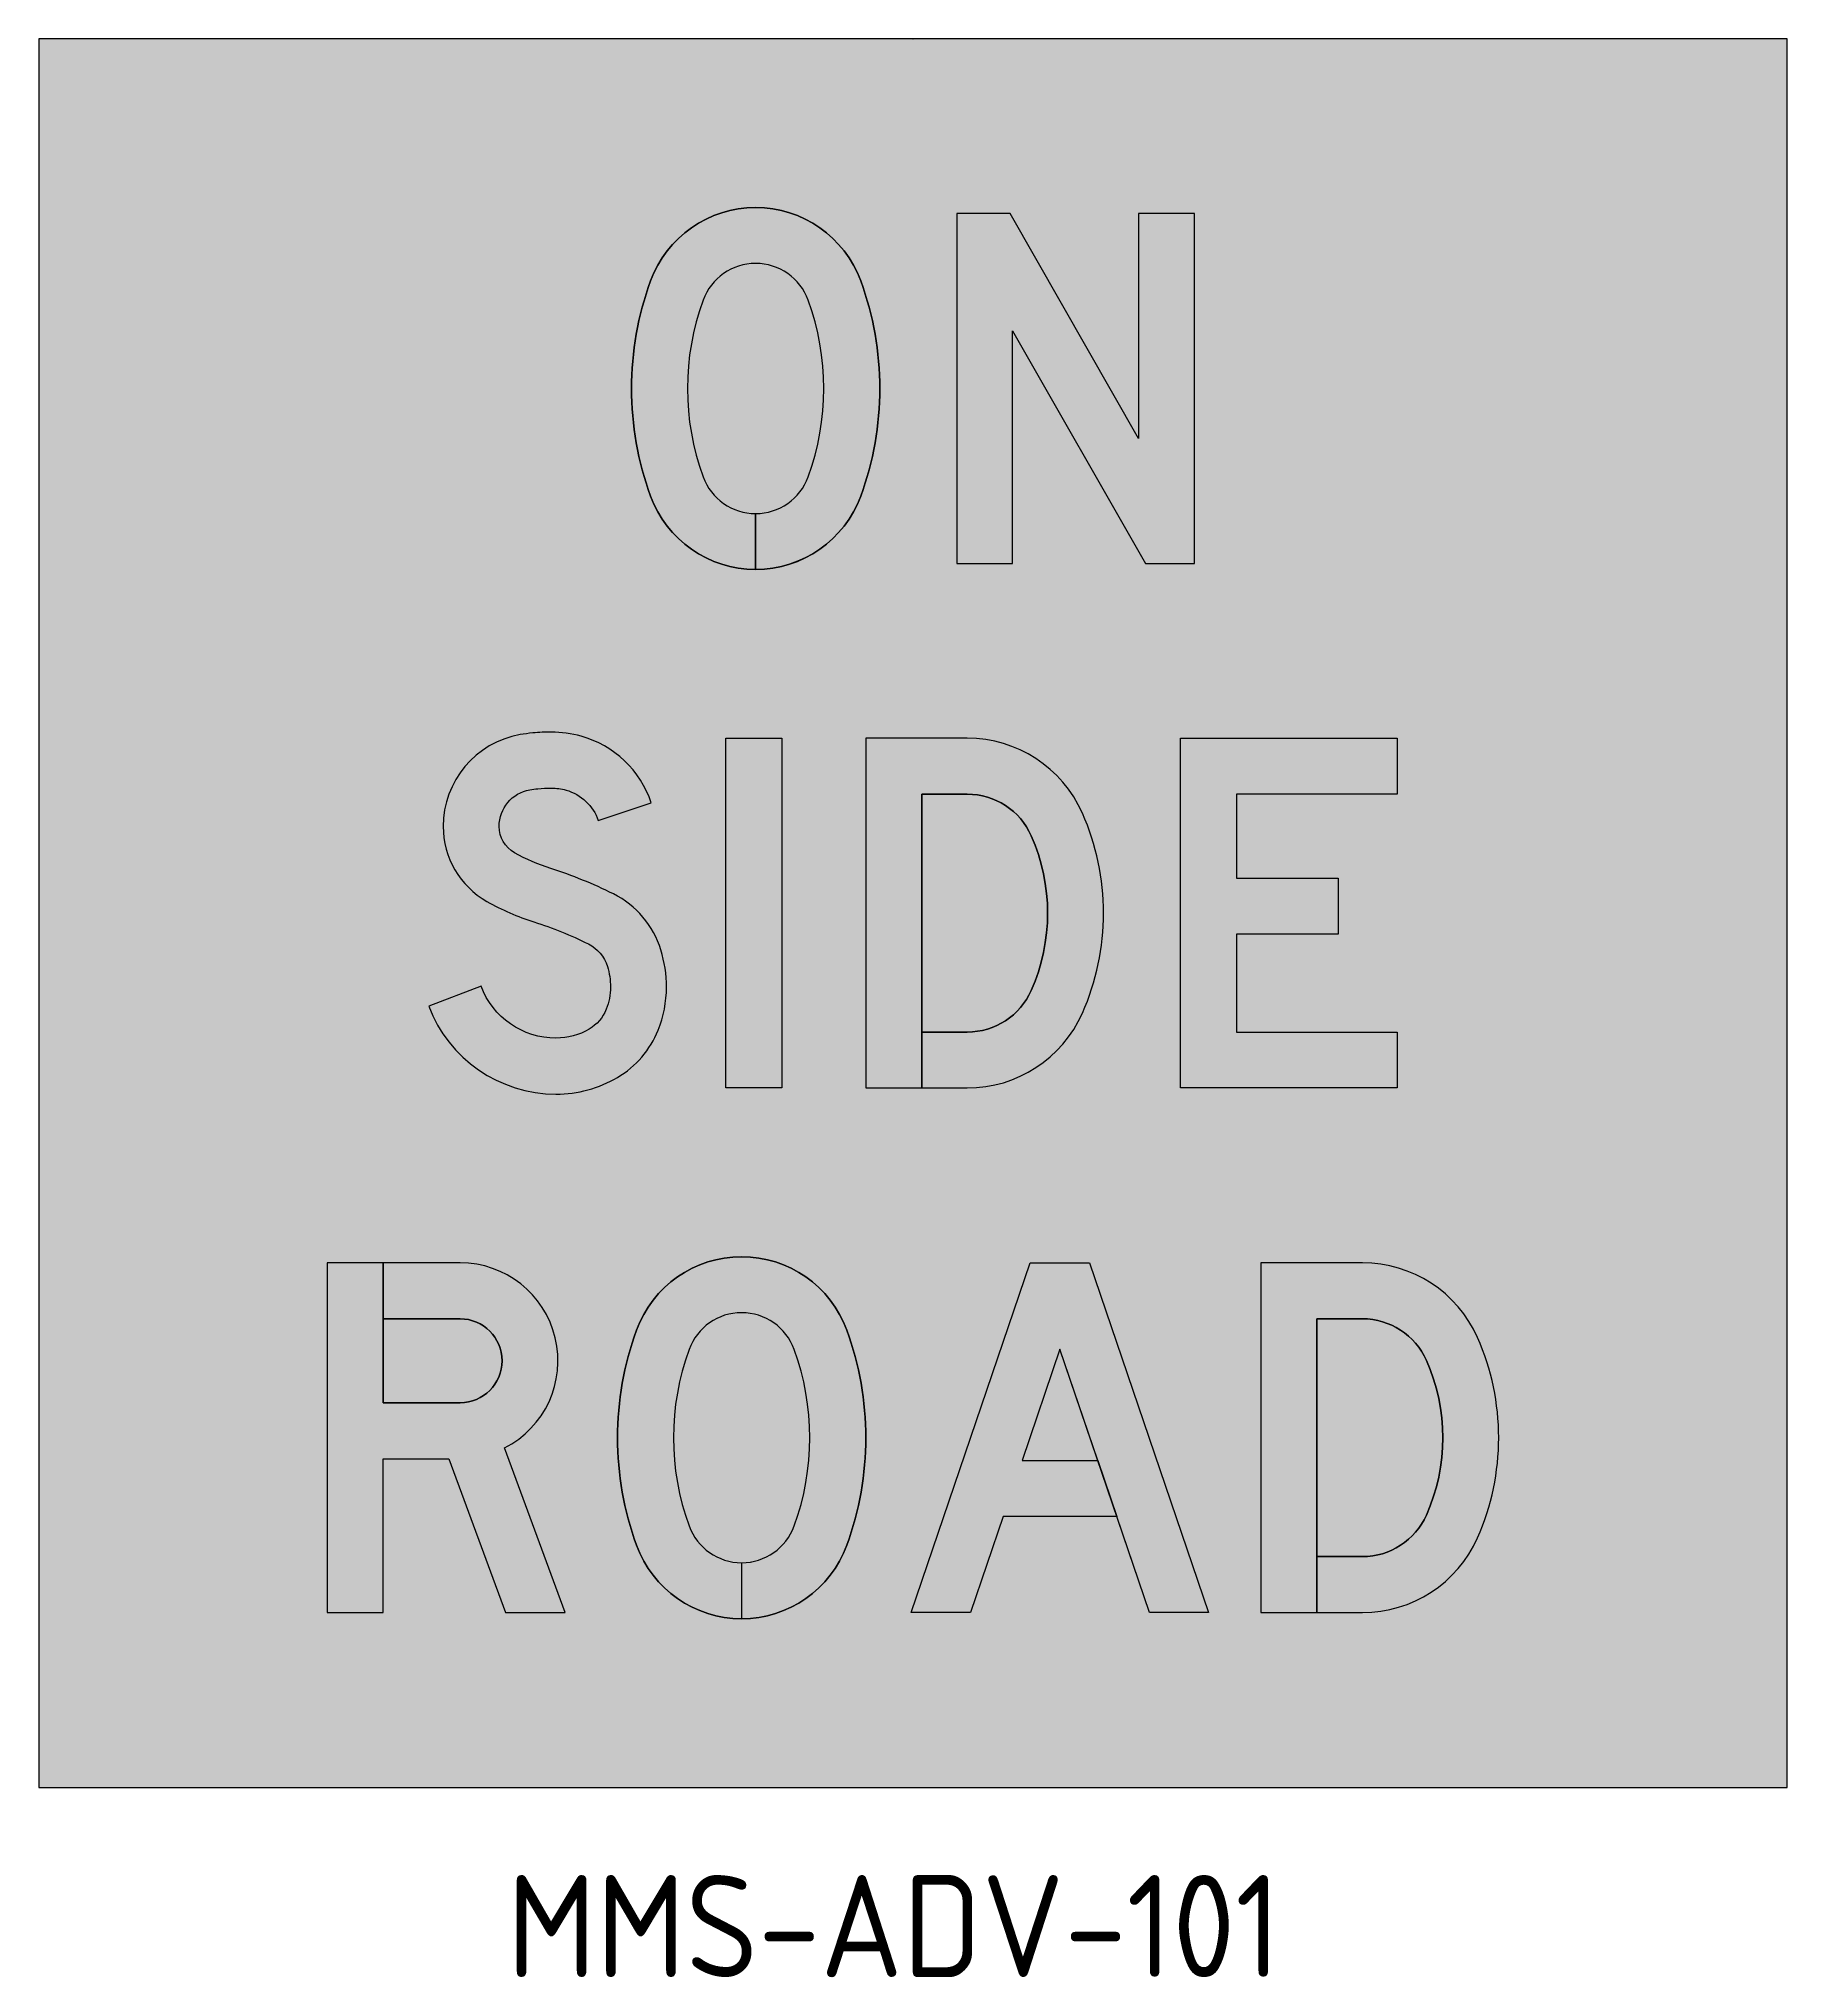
# Model space of a CAD drawing. Header units: millimetres. Extents: x -30 to 30, y -6.5 to 60.
import ezdxf
from ezdxf.enums import TextEntityAlignment as Align

# ---------------------------------------------------------------- set-up
doc = ezdxf.new("R2010")
doc.units = ezdxf.units.MM
for name, color, linetype, lineweight in [('GSBWFILL', 7, 'Continuous', 0), ('GSCOLORFILL', 7, 'Continuous', 0), ('GSOUTLINE', 7, 'Continuous', 0)]:
    doc.layers.add(name, color=color, linetype=linetype, lineweight=lineweight)
doc.layers.add('T25', color=1, linetype='Continuous')
doc.styles.add('T25', font='isocp2.shx', dxfattribs={"height": 2.5})
doc.styles.add('TSText', font='Simplex.shx')

# ---------------------------------------------------------------- blocks, each defined once
blk = doc.blocks.new('*U27')
at = {"layer": 'GSCOLORFILL', "true_color": 0xfcd116, "transparency": 33554687}
blk.add_hatch(color=40, dxfattribs=at).paths.add_polyline_path([(-300.0000000000004, -300.0000000000001), (300.0000000000002, -300.0000000000001), (300.0000000000002, 300.0000000000005), (-300.0000000000005, 300.0000000000006)])
at = {"layer": 'GSBWFILL', "linetype": 'Continuous', "transparency": 33554687}
blk.add_lwpolyline([(-300.0000000000004, -300.0000000000001), (300.0000000000002, -300.0000000000001), (300.0000000000002, 300.0000000000002), (-300.0000000000005, 300.0000000000003), (-300.0000000000006, -299.9999999999999)], close=True, dxfattribs=at).dxf.unprotected_set("ltscale", 0)
at = {"layer": 'GSCOLORFILL', "color": 40, "linetype": 'Continuous', "true_color": 0xfcd116, "transparency": 33554687}
for points in [[(-300.0000000000004, -300.0000000000001), (300.0000000000002, -300.0000000000001), (300.0000000000002, 300.0000000000005), (-300.0000000000005, 300.0000000000006), (-300.0000000000006, -299.9999999999999)], [(-300.0000000000004, -300.0000000000001), (300.0000000000002, -300.0000000000001), (300.0000000000002, 300.0000000000002), (-300.0000000000005, 300.0000000000003), (-300.0000000000006, -299.9999999999999)]]:
    blk.add_lwpolyline(points, close=True, dxfattribs=at).dxf.unprotected_set("ltscale", 0)
at = {"layer": 'GSOUTLINE', "linetype": 'Continuous', "transparency": 33554687}
blk.add_lwpolyline([(-300.0000000000004, -300.0000000000001), (300.0000000000002, -300.0000000000001), (300.0000000000002, 300.0000000000002), (-300.0000000000005, 300.0000000000003), (-300.0000000000006, -299.9999999999999)], close=True, dxfattribs=at).dxf.unprotected_set("ltscale", 0)
at = {"layer": 'GSBWFILL', "color": 250, "transparency": 33554687, "style": 'TSText'}
for s in ['levels:GSCOLORFILL|GSBWFILL|GSOUTLINE', 'chevronShoulderRadius:300.000', 'panelStyle:MMS-ADV-101.ssm', 'constructPanels:900|600|450', 'panelBorderRadius:300.000', 'chevronTipRadius:300.000', 'constructPanelMode:0', 'panelRoundCorners:0', 'panelHeightLock:1', 'panelStation:none', 'heightRounding:0', 'panelName:name', 'panelWidthLock:1', 'widthRounding:0', 'panelStandard:2', 'legendMaterial:0', 'panelMounting:0', 'panelQuantity:1', 'panelMaterial:0', 'marginAlign:9', 'panelShape:0', 'panelSizes:', 'version:2']:
    blk.add_text(s, height=0.001, dxfattribs=at).set_placement((-1.13686837721616e-13, 299.9980000000003), align=Align.CENTER)
blk = doc.blocks.new('*U19')
at = {"layer": 'GSBWFILL'}
h = blk.add_hatch(color=256, dxfattribs=at)
edge = h.paths.add_edge_path()
edge.add_line((32.005, 200.0000000000001), (32.005, 168))
edge.add_line((32.005, 168), (75.95926078043158, 168))
edge.add_arc((75.95926078043156, 144), 24, -90, 90, ccw=False)
edge.add_line((75.95926078043158, 120), (32, 120))
edge.add_line((32, 120), (32, 200.0000000000001))
edge.add_line((32, 200.0000000000001), (0, 200.0000000000001))
edge.add_line((0, 200.0000000000001), (0, 0))
edge.add_line((0, 0), (32, 0))
edge.add_line((32, 0), (32, 87.99999999999999))
edge.add_line((32, 87.99999999999999), (69.56177767763825, 87.99999999999989))
edge.add_line((69.56177767763825, 87.99999999999989), (101.9068749928872, -1.13686837721616e-13))
edge.add_line((101.9068749928872, -1.13686837721616e-13), (136.0000005012898, 0))
edge.add_line((136.0000005012898, 0), (101.4069289715749, 94.11597266024452))
edge.add_arc((75.95926078043153, 144), 56.00000000000001, 297.0277924266878, 449.9999999999999)
edge.add_line((75.95926078043158, 200), (32.005, 200.0000000000001))
at = {"layer": 'GSCOLORFILL'}
h = blk.add_hatch(color=0, dxfattribs=at)
edge = h.paths.add_edge_path()
edge.add_line((32.005, 200.0000000000001), (32.005, 168))
edge.add_line((32.005, 168), (75.95926078043158, 168))
edge.add_arc((75.95926078043156, 144), 24, -90, 90, ccw=False)
edge.add_line((75.95926078043158, 120), (32, 120))
edge.add_line((32, 120), (32, 200.0000000000001))
edge.add_line((32, 200.0000000000001), (0, 200.0000000000001))
edge.add_line((0, 200.0000000000001), (0, 0))
edge.add_line((0, 0), (32, 0))
edge.add_line((32, 0), (32, 87.99999999999999))
edge.add_line((32, 87.99999999999999), (69.56177767763825, 87.99999999999989))
edge.add_line((69.56177767763825, 87.99999999999989), (101.9068749928872, -1.13686837721616e-13))
edge.add_line((101.9068749928872, -1.13686837721616e-13), (136.0000005012898, 0))
edge.add_line((136.0000005012898, 0), (101.4069289715749, 94.11597266024452))
edge.add_arc((75.95926078043153, 144), 56.00000000000001, 297.0277924266878, 449.9999999999999)
edge.add_line((75.95926078043158, 200), (32.005, 200.0000000000001))
at = {"layer": 'GSBWFILL'}
blk.add_lwpolyline([(32.005, 200.0000000000001), (32.005, 168), (75.95926078043158, 168, -0.9999999999999997), (75.95926078043158, 120), (32, 120), (32, 200.0000000000001), (0, 200.0000000000001), (0, 0), (32, 0), (32, 87.99999999999999), (69.56177767763825, 87.99999999999989), (101.9068749928872, -1.13686837721616e-13), (136.0000005012898, 0), (101.4069289715749, 94.11597266024452, 0.7881398215037695), (75.95926078043158, 200)], format="xyb", close=True, dxfattribs=at)
at = {"layer": 'GSCOLORFILL', "color": 0}
blk.add_lwpolyline([(32.005, 200.0000000000001), (32.005, 168), (75.95926078043158, 168, -0.9999999999999997), (75.95926078043158, 120), (32, 120), (32, 200.0000000000001), (0, 200.0000000000001), (0, 0), (32, 0), (32, 87.99999999999999), (69.56177767763825, 87.99999999999989), (101.9068749928872, -1.13686837721616e-13), (136.0000005012898, 0), (101.4069289715749, 94.11597266024452, 0.7881398215037695), (75.95926078043158, 200)], format="xyb", close=True, dxfattribs=at)
at = {"layer": 'GSOUTLINE'}
for points in [[(75.95926078043153, 200), (0, 200.0000000000001), (0, 0), (32, 0), (32.00000000000001, 87.99999999999999), (69.56177767763825, 87.99999999999989), (101.9068749928872, -1.13686837721616e-13), (136.0000005012898, 0), (101.4069289715749, 94.11597266024451, 0.7881398215037693)], [(75.95926078043156, 168), (32.00000000000003, 168), (32.00000000000001, 120), (75.95926078043156, 120, 0.9999999999999994)]]:
    blk.add_lwpolyline(points, format="xyb", close=True, dxfattribs=at)
blk = doc.blocks.new('*U20')
at = {"layer": 'GSBWFILL', "linetype": 'Continuous'}
blk.add_hatch(color=256, dxfattribs=at).paths.add_polyline_path([(10.8974677644866, 161.4928538138885, 0.177215189873418), (10.89746776448655, 38.50714618611153, 0.3148253933391206), (71, -3.499999999999993), (71, 28.5, -0.3148253933391204), (40.9487338822433, 49.50357309305578, -0.1772151898734181), (40.94873388224336, 150.4964269069443, -0.6989247311827949), (101.0512661177567, 150.4964269069442, -0.177215189873418), (101.0512661177567, 49.50357309305575, -0.3147395270879065), (71.00999999999999, 28.50000156250005), (71.00999999999999, -3.499999218749977, 0.3147824596861237), (131.1025322355135, 38.5071461861116, 0.1772151898734178), (131.1025322355134, 161.4928538138885, 0.6989247311827947)])
at = {"layer": 'GSCOLORFILL', "linetype": 'Continuous'}
blk.add_hatch(color=0, dxfattribs=at).paths.add_polyline_path([(101.0512661177568, 49.50357309305572, -0.3147395270879071), (71.00999999999999, 28.50000156250002), (71.00999999999999, -3.499999218750006, 0.3147824596861237), (131.1025322355135, 38.50714618611157, 0.1772151898734178), (131.1025322355134, 161.4928538138884, 0.6989247311827952), (10.89746776448658, 161.4928538138884, 0.177215189873418), (10.89746776448658, 38.5071461861115, 0.3148253933391205), (71, -3.500000000000007), (71, 28.49999999999998, -0.3148253933391204), (40.9487338822433, 49.50357309305575, -0.1772151898734182), (40.94873388224337, 150.4964269069443, -0.6989247311827943), (101.0512661177567, 150.4964269069442, -0.177215189873418)])
at = {"layer": 'GSBWFILL'}
blk.add_lwpolyline([(71, -3.499999999999986, -0.3148253933391205), (10.89746776448658, 38.50714618611153, -0.1772151898734181), (10.89746776448658, 161.4928538138885, -0.6989247311827952), (131.1025322355134, 161.4928538138885, -0.1772151898734181), (131.1025322355134, 38.50714618611148, -0.3147824596861233), (71.00999999999999, -3.499999218749981), (71.00999999999999, 28.50000156250004, 0.3147395270879066), (101.0512661177567, 49.50357309305574, 0.1772151898734181), (101.0512661177567, 150.4964269069443, 0.6989247311827952), (40.94873388224335, 150.4964269069442, 0.1772151898734181), (40.94873388224329, 49.50357309305576, 0.3148253933391204), (71, 28.5)], format="xyb", close=True, dxfattribs=at)
at = {"layer": 'GSCOLORFILL', "color": 0}
blk.add_lwpolyline([(71, -3.500000000000014, -0.3148253933391205), (10.89746776448658, 38.50714618611151, -0.1772151898734181), (10.89746776448658, 161.4928538138885, -0.6989247311827952), (131.1025322355134, 161.4928538138885, -0.1772151898734181), (131.1025322355134, 38.50714618611145, -0.3147824596861233), (71.00999999999999, -3.499999218750009), (71.00999999999999, 28.50000156250001, 0.3147395270879066), (101.0512661177567, 49.50357309305571, 0.1772151898734181), (101.0512661177567, 150.4964269069442, 0.6989247311827952), (40.94873388224335, 150.4964269069442, 0.1772151898734181), (40.94873388224329, 49.50357309305573, 0.3148253933391204), (71, 28.49999999999998)], format="xyb", close=True, dxfattribs=at)
at = {"layer": 'GSOUTLINE'}
for points in [[(131.1025322355134, 38.50714618611148, 0.1772151898734181), (131.1025322355134, 161.4928538138885, 0.6989247311827952), (10.89746776448659, 161.4928538138885, 0.1772151898734181), (10.89746776448658, 38.50714618611153, 0.6989247311827952)], [(40.94873388224332, 150.4964269069442, 0.1772151898734181), (40.9487338822433, 49.50357309305576, 0.6989247311827952), (101.0512661177567, 49.50357309305574, 0.1772151898734181), (101.0512661177567, 150.4964269069443, 0.6989247311827952)]]:
    blk.add_lwpolyline(points, format="xyb", close=True, dxfattribs=at)
blk = doc.blocks.new('*U21')
at = {"layer": 'GSBWFILL', "linetype": 'Continuous'}
blk.add_hatch(color=256, dxfattribs=at).paths.add_polyline_path([(0, 0), (68, 200), (102, 200), (170, 0), (136.2009704281322, 0), (85, 150.5910894945062), (63.37275643622598, 86.9815496010532), (106.6166813670329, 86.9815496010532), (117.4966813670329, 54.9815496010532), (52.49275643622593, 54.9815496010532), (33.79902957186789, 0)])
at = {"layer": 'GSCOLORFILL', "linetype": 'Continuous'}
blk.add_hatch(color=0, dxfattribs=at).paths.add_polyline_path([(0, 0), (68, 200), (102, 200), (170, 0), (136.2009704281322, 0), (85, 150.5910894945062), (63.37275643622598, 86.9815496010532), (106.6166813670329, 86.9815496010532), (117.4966813670329, 54.9815496010532), (52.49275643622593, 54.9815496010532), (33.79902957186789, 0)])
at = {"layer": 'GSBWFILL'}
blk.add_lwpolyline([(0, 0), (68, 200), (102, 200), (170, 0), (136.2009704281322, 0), (85, 150.5910894945062), (63.37275643622598, 86.9815496010532), (106.6166813670329, 86.9815496010532), (117.4966813670329, 54.9815496010532), (52.49275643622593, 54.9815496010532), (33.79902957186789, 0)], close=True, dxfattribs=at)
at = {"layer": 'GSCOLORFILL', "color": 0}
blk.add_lwpolyline([(0, 0), (68, 200), (102, 200), (170, 0), (136.2009704281322, 0), (85, 150.5910894945062), (63.37275643622598, 86.9815496010532), (106.6166813670329, 86.9815496010532), (117.4966813670329, 54.9815496010532), (52.49275643622593, 54.9815496010532), (33.79902957186789, 0)], close=True, dxfattribs=at)
at = {"layer": 'GSOUTLINE'}
for points in [[(52.49275643622596, 54.9815496010532), (33.79902957186791, 0), (0, 0), (68, 200), (102, 200), (170, 0), (136.2009704281322, 0), (117.5072435637741, 54.9815496010532)], [(63.37275643622598, 86.9815496010532), (106.627243563774, 86.98154960105319), (85, 150.5910894945062)]]:
    blk.add_lwpolyline(points, close=True, dxfattribs=at)
blk = doc.blocks.new('*U22')
at = {"layer": 'GSBWFILL', "linetype": 'Continuous'}
blk.add_hatch(color=256, dxfattribs=at).paths.add_polyline_path([(0, 0), (32, 0), (32, 168), (58.06346010171023, 168, -0.2964931262111151), (94.62198769690465, 144.2318840579709, -0.212019282081777), (94.62198769690458, 55.76811594202892, -0.2964931262111143), (58.06346010171029, 32), (32.00999999999999, 31.99999999999999), (32.00999999999999, 0), (58.06346010171028, 0, 0.2964931262111141), (123.8688097730599, 42.78260869565198, 0.2120192820817773), (123.8688097730601, 157.2173913043477, 0.2964931262111152), (58.06346010171021, 200), (0, 200)])
at = {"layer": 'GSCOLORFILL', "linetype": 'Continuous'}
blk.add_hatch(color=0, dxfattribs=at).paths.add_polyline_path([(32, 168), (58.06346010171023, 168, -0.2964931262111151), (94.62198769690465, 144.2318840579709, -0.212019282081777), (94.62198769690458, 55.76811594202892, -0.2964931262111143), (58.06346010171029, 32), (32.00999999999999, 31.99999999999999), (32.00999999999999, 0), (58.06346010171028, 0, 0.2964931262111141), (123.8688097730599, 42.78260869565198, 0.2120192820817773), (123.8688097730601, 157.2173913043477, 0.2964931262111152), (58.06346010171021, 200), (0, 200), (0, 0), (32, 0)])
at = {"layer": 'GSBWFILL'}
blk.add_lwpolyline([(32.00999999999999, 31.99999999999999), (32.00999999999999, 0), (58.06346010171023, 0, 0.2964931262111147), (123.86880977306, 42.78260869565205, 0.2120192820817774), (123.8688097730601, 157.2173913043478, 0.2964931262111148), (58.06346010171023, 200), (0, 200), (0, 0), (32, 0), (32, 168), (58.06346010171023, 168, -0.2964931262111147), (94.62198769690463, 144.231884057971, -0.2120192820817771), (94.62198769690457, 55.76811594202893, -0.2964931262111147), (58.06346010171023, 32)], format="xyb", close=True, dxfattribs=at)
at = {"layer": 'GSCOLORFILL', "color": 0}
blk.add_lwpolyline([(32.00999999999999, 31.99999999999999), (32.00999999999999, 0), (58.06346010171023, 0, 0.2964931262111147), (123.86880977306, 42.78260869565205, 0.2120192820817774), (123.8688097730601, 157.2173913043478, 0.2964931262111148), (58.06346010171023, 200), (0, 200), (0, 0), (32, 0), (32, 168), (58.06346010171023, 168, -0.2964931262111147), (94.62198769690463, 144.231884057971, -0.2120192820817771), (94.62198769690457, 55.76811594202893, -0.2964931262111147), (58.06346010171023, 32)], format="xyb", close=True, dxfattribs=at)
at = {"layer": 'GSOUTLINE'}
for points in [[(0, 200), (0, 0), (58.06346010171023, 0, 0.2964931262111147), (123.86880977306, 42.78260869565213, 0.2120192820817771), (123.8688097730601, 157.2173913043478, 0.2964931262111148), (58.06346010171025, 200)], [(32, 168), (32, 32), (58.06346010171023, 32, 0.2964931262111147), (94.62198769690457, 55.76811594202896, 0.2120192820817771), (94.6219876969046, 144.231884057971, 0.2964931262111148), (58.06346010171024, 168)]]:
    blk.add_lwpolyline(points, format="xyb", close=True, dxfattribs=at)
blk = doc.blocks.new('*U18')
at = {"color": 28, "true_color": 0x0a0a0a}
for name, p, xscale, yscale, zscale in [('*U19', (0, 0), 0.5999999977884272, 0.5999999977884272, 0.5999999977884272), ('*U20', (99.6, 0), 0.5999999999999999, 0.5999999999999999, 0.5999999999999999), ('*U21', (200.4, 0), 0.5999999999999999, 0.5999999999999999, 0.5999999999999999), ('*U22', (320.4, 0), 0.6, 0.6, 0.6)]:
    blk.add_blockref(name, p, dxfattribs=dict(at, xscale=xscale, yscale=yscale, zscale=zscale))
blk = doc.blocks.new('*U17')
blk.add_blockref('*U18', (0, 0))
blk = doc.blocks.new('*U3')
at = {"layer": 'GSBWFILL', "linetype": 'Continuous'}
blk.add_hatch(color=256, dxfattribs=at).paths.add_polyline_path([(10.8974677644866, 161.4928538138885, 0.177215189873418), (10.89746776448655, 38.50714618611153, 0.3148253933391206), (71, -3.499999999999993), (71, 28.5, -0.3148253933391204), (40.9487338822433, 49.50357309305578, -0.1772151898734181), (40.94873388224336, 150.4964269069443, -0.6989247311827949), (101.0512661177567, 150.4964269069442, -0.177215189873418), (101.0512661177567, 49.50357309305575, -0.3147395270879065), (71.00999999999999, 28.50000156250005), (71.00999999999999, -3.499999218749977, 0.3147824596861237), (131.1025322355135, 38.5071461861116, 0.1772151898734178), (131.1025322355134, 161.4928538138885, 0.6989247311827947)])
at = {"layer": 'GSCOLORFILL', "linetype": 'Continuous'}
blk.add_hatch(color=0, dxfattribs=at).paths.add_polyline_path([(101.0512661177568, 49.50357309305572, -0.3147395270879071), (71.00999999999999, 28.50000156250002), (71.00999999999999, -3.499999218750006, 0.3147824596861237), (131.1025322355135, 38.50714618611157, 0.1772151898734178), (131.1025322355134, 161.4928538138884, 0.6989247311827952), (10.89746776448658, 161.4928538138884, 0.177215189873418), (10.89746776448658, 38.5071461861115, 0.3148253933391205), (71, -3.500000000000007), (71, 28.49999999999998, -0.3148253933391204), (40.9487338822433, 49.50357309305575, -0.1772151898734182), (40.94873388224337, 150.4964269069443, -0.6989247311827943), (101.0512661177567, 150.4964269069442, -0.177215189873418)])
at = {"layer": 'GSBWFILL'}
blk.add_lwpolyline([(71, -3.499999999999986, -0.3148253933391205), (10.89746776448658, 38.50714618611153, -0.1772151898734181), (10.89746776448658, 161.4928538138885, -0.6989247311827952), (131.1025322355134, 161.4928538138885, -0.1772151898734181), (131.1025322355134, 38.50714618611148, -0.3147824596861233), (71.00999999999999, -3.499999218749981), (71.00999999999999, 28.50000156250004, 0.3147395270879066), (101.0512661177567, 49.50357309305574, 0.1772151898734181), (101.0512661177567, 150.4964269069443, 0.6989247311827952), (40.94873388224335, 150.4964269069442, 0.1772151898734181), (40.94873388224329, 49.50357309305576, 0.3148253933391204), (71, 28.5)], format="xyb", close=True, dxfattribs=at)
at = {"layer": 'GSCOLORFILL', "color": 0}
blk.add_lwpolyline([(71, -3.500000000000014, -0.3148253933391205), (10.89746776448658, 38.50714618611151, -0.1772151898734181), (10.89746776448658, 161.4928538138885, -0.6989247311827952), (131.1025322355134, 161.4928538138885, -0.1772151898734181), (131.1025322355134, 38.50714618611145, -0.3147824596861233), (71.00999999999999, -3.499999218750009), (71.00999999999999, 28.50000156250001, 0.3147395270879066), (101.0512661177567, 49.50357309305571, 0.1772151898734181), (101.0512661177567, 150.4964269069442, 0.6989247311827952), (40.94873388224335, 150.4964269069442, 0.1772151898734181), (40.94873388224329, 49.50357309305573, 0.3148253933391204), (71, 28.49999999999998)], format="xyb", close=True, dxfattribs=at)
at = {"layer": 'GSOUTLINE'}
for points in [[(131.1025322355134, 38.50714618611148, 0.1772151898734181), (131.1025322355134, 161.4928538138885, 0.6989247311827952), (10.89746776448659, 161.4928538138885, 0.1772151898734181), (10.89746776448658, 38.50714618611153, 0.6989247311827952)], [(40.94873388224332, 150.4964269069442, 0.1772151898734181), (40.9487338822433, 49.50357309305576, 0.6989247311827952), (101.0512661177567, 49.50357309305574, 0.1772151898734181), (101.0512661177567, 150.4964269069443, 0.6989247311827952)]]:
    blk.add_lwpolyline(points, format="xyb", close=True, dxfattribs=at)
blk = doc.blocks.new('*U4')
at = {"layer": 'GSBWFILL', "linetype": 'Continuous'}
blk.add_hatch(color=256, dxfattribs=at).paths.add_polyline_path([(31.99999999999998, 133), (108, 0), (136, 0), (136, 200), (104, 200), (104, 71.49806198638842), (30.57032113507903, 200), (0, 200), (0, 0), (32, 0)])
at = {"layer": 'GSCOLORFILL', "linetype": 'Continuous'}
blk.add_hatch(color=0, dxfattribs=at).paths.add_polyline_path([(104, 71.49806198638845), (30.57032113507903, 200), (0, 200), (0, 0), (32, 0), (32, 133), (108, 0), (136, 0), (136, 200), (104, 200)])
at = {"layer": 'GSBWFILL'}
blk.add_lwpolyline([(136, 0), (136, 200), (104, 200), (104, 71.49806198638845), (30.57032113507904, 200), (0, 200), (0, 0), (32, 0), (32, 133), (108, 0)], close=True, dxfattribs=at)
at = {"layer": 'GSCOLORFILL', "color": 0}
blk.add_lwpolyline([(136, 0), (136, 200), (104, 200), (104, 71.49806198638845), (30.57032113507904, 200), (0, 200), (0, 0), (32, 0), (32, 133), (108, 0)], close=True, dxfattribs=at)
at = {"layer": 'GSOUTLINE'}
blk.add_lwpolyline([(136, 0), (136, 200), (104, 200), (104, 71.49806198638845), (30.57032113507906, 200), (0, 200), (0, 0), (32, 0), (32, 133), (108, 0)], close=True, dxfattribs=at)
blk = doc.blocks.new('*U2')
at = {"color": 28, "true_color": 0x0a0a0a}
for name, p, xscale, yscale, zscale in [('*U3', (0, 0), 0.5999999999999999, 0.5999999999999999, 0.5999999999999999), ('*U4', (111.6, 0), 0.6, 0.6, 0.6)]:
    blk.add_blockref(name, p, dxfattribs=dict(at, xscale=xscale, yscale=yscale, zscale=zscale))
blk = doc.blocks.new('*U1')
blk.add_blockref('*U2', (0, 0))
blk = doc.blocks.new('*U9')
at = {"layer": 'GSBWFILL'}
h = blk.add_hatch(color=256, dxfattribs=at)
edge = h.paths.add_edge_path()
edge.add_arc((70.1138021978752, 139.8349602439575), 31.66503975604246, 74.46761882983742, 89.99999999999937, ccw=False)
edge.add_arc((71.36961921618118, 144.3533723390851), 26.97535701145702, 18.43416843661788, 74.46761882983628, ccw=False)
edge.add_line((96.96080605563552, 152.8833806652067), (127.318809418287, 163.002255693254))
edge.add_arc((71.36961921618013, 144.353372339084), 58.97535701145839, 18.43416843661881, 74.46761882983712)
edge.add_arc((70.11380219787513, 139.8349602439581), 63.66503975604186, 74.46761882983803, 90.00000000000006)
edge.add_arc((70.11380219787479, 87.17811100693719), 116.3218889930628, 89.99999999999987, 95.20208452342816)
edge.add_arc((67.43430500120193, 116.6089654807103), 86.76931042056951, 95.20208452342852, 100.0660043927368)
edge.add_arc((61.58281260194144, 149.5723280011554), 53.29061223869738, 100.0660043927364, 179.9999999999999)
edge.add_arc((57.59622376642022, 149.5723280011556), 49.30402340317619, 180.0000000000001, 240.52539161732)
edge.add_arc((102.7723739602681, 229.5035335058323), 141.1184131237857, 240.5253916173195, 252.4229875600029)
edge.add_arc((-5.154268137836397, -111.1985611304839), 216.2694397253923, 63.49479254048009, 72.42298756000332, ccw=False)
edge.add_arc((81.8551508929528, 63.27562188433962), 21.30308483623306, 17.092358613637998, 63.49479254048009, ccw=False)
edge.add_arc((63.63858117502647, 57.67413260573667), 40.36141882497338, -1.1368683772161603e-13, 17.092358613637487, ccw=False)
edge.add_arc((69.91031519401423, 57.67413260573653), 34.08968480598563, -21.835978028378975, 1.1368683772161603e-13, ccw=False)
edge.add_arc((80.10296240503372, 53.58993848622089), 23.1092158372125, 300.4201037662424, 338.16402197162085, ccw=False)
edge.add_arc((72.8177436446915, 65.99731672222809), 37.49731672222812, 270.00000000000006, 300.4201037662424, ccw=False)
edge.add_arc((72.81774364469152, 74.31938926379087), 45.8193892637909, 200.6540005308844, 270.00000000000006, ccw=False)
edge.add_line((29.94328044301864, 58.15780401743604), (-1.13686837721616e-13, 46.87064510517077))
edge.add_arc((72.81774364469149, 74.31938926379078), 77.81938926379081, 200.6540005308842, 269.9999999999999)
edge.add_arc((72.81774364469143, 65.9973167222284), 69.49731672222843, 269.9999999999999, 300.4201037662422)
edge.add_arc((80.10296240503381, 53.58993848622085), 55.10921583721243, 300.4201037662423, 338.1640219716208)
edge.add_arc((69.91031519401425, 57.67413260573646), 66.08968480598561, 338.1640219716209, 360.0000000000001)
edge.add_arc((63.63858117502667, 57.67413260573663), 72.36141882497319, 359.9999999999999, 377.0923586136376)
edge.add_arc((81.85515089295305, 63.2756218843399), 53.30308483623273, 17.09235861363743, 63.49479254047981)
edge.add_arc((-5.154268137833228, -111.198561130476), 248.2694397253839, 63.49479254047989, 72.4229875600031)
edge.add_arc((102.7723739602719, 229.5035335058409), 109.118413123795, 240.5253916173198, 252.4229875600031, ccw=False)
edge.add_arc((57.59622376642032, 149.5723280011554), 17.30402340317604, 179.9999999999995, 240.5253916173191, ccw=False)
edge.add_arc((61.58281260194153, 149.5723280011556), 21.29061223869724, 100.06600439273649, 180.0000000000001, ccw=False)
edge.add_arc((67.4343050012016, 116.6089654807101), 54.76931042056966, 95.20208452342831, 100.06600439273649, ccw=False)
edge.add_arc((70.11380219787529, 87.17811100693228), 84.32188899306769, 89.99999999999977, 95.20208452342808, ccw=False)
at = {"layer": 'GSCOLORFILL'}
h = blk.add_hatch(color=0, dxfattribs=at)
edge = h.paths.add_edge_path()
edge.add_arc((70.1138021978752, 139.8349602439573), 31.66503975604266, 74.46761882983748, 89.99999999999949, ccw=False)
edge.add_arc((71.3696192161812, 144.3533723390851), 26.97535701145702, 18.43416843661788, 74.46761882983628, ccw=False)
edge.add_line((96.96080605563554, 152.8833806652067), (127.3188094182871, 163.002255693254))
edge.add_arc((71.36961921618015, 144.353372339084), 58.97535701145839, 18.43416843661881, 74.46761882983712)
edge.add_arc((70.11380219787513, 139.8349602439579), 63.66503975604209, 74.46761882983806, 90.00000000000007)
edge.add_arc((70.11380219787479, 87.17811100693781), 116.3218889930622, 89.9999999999999, 95.20208452342816)
edge.add_arc((67.43430500120193, 116.6089654807096), 86.76931042057018, 95.20208452342847, 100.0660043927367)
edge.add_arc((61.58281260194143, 149.5723280011554), 53.29061223869736, 100.0660043927364, 179.9999999999999)
edge.add_arc((57.59622376642022, 149.5723280011556), 49.30402340317619, 180.0000000000001, 240.52539161732)
edge.add_arc((102.7723739602681, 229.5035335058325), 141.1184131237858, 240.5253916173195, 252.4229875600029)
edge.add_arc((-5.154268137836397, -111.1985611304835), 216.269439725392, 63.49479254048009, 72.42298756000332, ccw=False)
edge.add_arc((81.8551508929528, 63.27562188433956), 21.3030848362331, 17.092358613638112, 63.49479254048032, ccw=False)
edge.add_arc((63.63858117502647, 57.67413260573686), 40.36141882497336, -3.979039320256561e-13, 17.092358613637316, ccw=False)
edge.add_arc((69.9103151940142, 57.67413260573653), 34.08968480598563, -21.835978028378975, 1.1368683772161603e-13, ccw=False)
edge.add_arc((80.10296240503372, 53.58993848622082), 23.10921583721245, 300.42010376624256, 338.164021971621, ccw=False)
edge.add_arc((72.8177436446915, 65.9973167222282), 37.49731672222823, 270, 300.4201037662423, ccw=False)
edge.add_arc((72.8177436446915, 74.31938926379084), 45.81938926379087, 200.6540005308843, 270, ccw=False)
edge.add_line((29.94328044301864, 58.15780401743604), (-1.13686837721616e-13, 46.87064510517077))
edge.add_arc((72.8177436446915, 74.31938926379081), 77.81938926379084, 200.6540005308842, 269.9999999999999)
edge.add_arc((72.81774364469143, 65.99731672222829), 69.49731672222832, 270, 300.4201037662423)
edge.add_arc((80.10296240503381, 53.58993848622094), 55.10921583721249, 300.4201037662422, 338.1640219716207)
edge.add_arc((69.91031519401427, 57.67413260573646), 66.08968480598561, 338.1640219716209, 360.0000000000001)
edge.add_arc((63.63858117502664, 57.67413260573625), 72.36141882497324, 2.475474397389851e-13, 17.0923586136379)
edge.add_arc((81.85515089295299, 63.27562188433996), 53.30308483623269, 17.09235861363737, 63.49479254047974)
edge.add_arc((-5.154268137833228, -111.1985611304757), 248.2694397253836, 63.49479254047985, 72.42298756000305)
edge.add_arc((102.7723739602719, 229.5035335058409), 109.118413123795, 240.5253916173198, 252.4229875600031, ccw=False)
edge.add_arc((57.59622376642032, 149.5723280011554), 17.30402340317605, 179.9999999999995, 240.52539161731931, ccw=False)
edge.add_arc((61.5828126019415, 149.5723280011556), 21.29061223869724, 100.06600439273649, 180.0000000000001, ccw=False)
edge.add_arc((67.4343050012016, 116.6089654807094), 54.76931042057032, 95.2020845234282, 100.06600439273637, ccw=False)
edge.add_arc((70.11380219787529, 87.17811100693291), 84.32188899306706, 89.99999999999989, 95.20208452342808, ccw=False)
at = {"layer": 'GSBWFILL'}
blk.add_lwpolyline([(70.11380219787551, 171.5, -0.06787675261042452), (78.59315953967004, 170.3435695505434, -0.2494830365654269), (96.96080605563552, 152.8833806652067), (127.318809418287, 163.002255693254, 0.2494830365654264), (87.16221351932367, 201.1749061075884, 0.06787675261042452), (70.11380219787506, 203.5, 0.02270227471950201), (59.56703468978421, 203.0208818389779, 0.02122604096759155), (52.26854324855614, 202.0426409332105, 0.3636441175402912), (8.292200363244035, 149.5723280011555, 0.2704077510795036), (33.33678063119186, 106.6495351923277, 0.0519597405227712), (60.15638590907119, 94.97367033413467, -0.03897631886995447), (91.3622734742722, 82.33962051430993, -0.2052815878054308), (102.2173258005501, 69.53687228439209, -0.07471806484743376), (103.9999999999999, 57.67413260573662, -0.09556678149168694), (101.5541485995273, 44.99444737401317, -0.1661941654668835), (91.80399884476228, 33.66202833871628, -0.1335177693873042), (72.81774364469155, 28.49999999999997, -0.3121642975364797), (29.94328044301864, 58.15780401743604), (-1.13686837721616e-13, 46.87064510517077, 0.3121642975364798), (72.81774364469138, -3.500000000000028, 0.1335177693873042), (108.0067626559154, 6.067274401056522, 0.1661941654668837), (131.2582269663246, 33.09202205901265, 0.09556678149168694), (135.9999999999999, 57.67413260573656, 0.07471806484743371), (132.8039568942248, 78.94208351750389, 0.2052815878054319), (105.6432062565886, 110.9762222482267, 0.03897631886995447), (69.8199839289999, 125.4796512773732, -0.05195974052277098), (49.08199018496825, 134.5078979602233, -0.2704077510795024), (40.29220036324429, 149.5723280011556, -0.3636441175402912), (57.86158500182572, 170.5352150791966, -0.02122604096759155), (62.46843668024738, 171.1526866203946, -0.02270227471950201)], format="xyb", close=True, dxfattribs=at)
at = {"layer": 'GSCOLORFILL', "color": 0}
blk.add_lwpolyline([(70.11380219787549, 171.5, -0.06787675261042452), (78.59315953967007, 170.3435695505434, -0.2494830365654269), (96.96080605563554, 152.8833806652067), (127.3188094182871, 163.002255693254, 0.2494830365654264), (87.1622135193237, 201.1749061075884, 0.06787675261042452), (70.11380219787503, 203.5, 0.02270227471950201), (59.56703468978424, 203.0208818389779, 0.02122604096759155), (52.26854324855611, 202.0426409332105, 0.3636441175402912), (8.292200363244035, 149.5723280011555, 0.2704077510795036), (33.33678063119186, 106.6495351923277, 0.0519597405227712), (60.15638590907122, 94.97367033413467, -0.03897631886995447), (91.36227347427217, 82.33962051430993, -0.2052815878054308), (102.2173258005502, 69.53687228439209, -0.07471806484743376), (103.9999999999998, 57.67413260573662, -0.09556678149168694), (101.5541485995273, 44.99444737401317, -0.1661941654668835), (91.8039988447623, 33.66202833871628, -0.1335177693873042), (72.81774364469152, 28.49999999999997, -0.3121642975364797), (29.94328044301864, 58.15780401743604), (-1.13686837721616e-13, 46.87064510517077, 0.3121642975364798), (72.8177436446914, -3.500000000000028, 0.1335177693873042), (108.0067626559153, 6.067274401056522, 0.1661941654668837), (131.2582269663246, 33.09202205901265, 0.09556678149168694), (135.9999999999999, 57.67413260573656, 0.07471806484743371), (132.8039568942247, 78.94208351750389, 0.2052815878054319), (105.6432062565885, 110.9762222482267, 0.03897631886995447), (69.81998392899993, 125.4796512773732, -0.05195974052277098), (49.08199018496828, 134.5078979602233, -0.2704077510795024), (40.29220036324426, 149.5723280011556, -0.3636441175402912), (57.86158500182569, 170.5352150791966, -0.02122604096759155), (62.46843668024741, 171.1526866203946, -0.02270227471950201)], format="xyb", close=True, dxfattribs=at)
at = {"layer": 'GSOUTLINE'}
blk.add_lwpolyline([(70.11380219787554, 171.5, -0.06787675261042452), (78.59315953967013, 170.3435695505434, -0.2494830365654269), (96.9608060556356, 152.8833806652067), (127.3188094182871, 163.002255693254, 0.2494830365654264), (87.16221351932374, 201.1749061075884, 0.06787675261042452), (70.1138021978751, 203.5, 0.02270227471950201), (59.56703468978427, 203.0208818389779, 0.02122604096759155), (52.26854324855618, 202.0426409332105, 0.3636441175402912), (8.292200363244085, 149.5723280011555, 0.2704077510795036), (33.33678063119191, 106.6495351923277, 0.0519597405227712), (60.15638590907128, 94.97367033413467, -0.03897631886995447), (91.36227347427223, 82.33962051430993, -0.2052815878054308), (102.2173258005502, 69.53687228439209, -0.07471806484743376), (103.9999999999999, 57.67413260573662, -0.09556678149168694), (101.5541485995273, 44.99444737401317, -0.1661941654668835), (91.80399884476235, 33.66202833871628, -0.1335177693873042), (72.8177436446916, 28.49999999999997, -0.3121642975364797), (29.94328044301869, 58.15780401743604), (-5.684341886080801e-14, 46.87064510517077, 0.3121642975364798), (72.81774364469145, -3.500000000000028, 0.1335177693873042), (108.0067626559154, 6.067274401056522, 0.1661941654668837), (131.2582269663246, 33.09202205901265, 0.09556678149168694), (135.9999999999999, 57.67413260573656, 0.07471806484743371), (132.8039568942248, 78.94208351750389, 0.2052815878054319), (105.6432062565886, 110.9762222482267, 0.03897631886995447), (69.81998392899996, 125.4796512773732, -0.05195974052277098), (49.08199018496832, 134.5078979602233, -0.2704077510795024), (40.29220036324434, 149.5723280011556, -0.3636441175402912), (57.86158500182577, 170.5352150791966, -0.02122604096759155), (62.46843668024746, 171.1526866203946, -0.02270227471950201)], format="xyb", close=True, dxfattribs=at)
blk = doc.blocks.new('*U10')
at = {"layer": 'GSBWFILL', "linetype": 'Continuous'}
blk.add_hatch(color=256, dxfattribs=at).paths.add_polyline_path([(0, 200), (32, 200), (32, 0), (0, 0)])
at = {"layer": 'GSCOLORFILL', "linetype": 'Continuous'}
blk.add_hatch(color=0, dxfattribs=at).paths.add_polyline_path([(0, 200), (32, 200), (32, 0), (0, 0)])
at = {"layer": 'GSBWFILL'}
blk.add_lwpolyline([(0, 200), (32, 200), (32, 0), (0, 0)], close=True, dxfattribs=at)
at = {"layer": 'GSCOLORFILL', "color": 0}
blk.add_lwpolyline([(0, 200), (32, 200), (32, 0), (0, 0)], close=True, dxfattribs=at)
at = {"layer": 'GSOUTLINE'}
blk.add_lwpolyline([(0, 200), (32, 200), (32, 0), (0, 0)], close=True, dxfattribs=at)
blk = doc.blocks.new('*U11')
at = {"layer": 'GSBWFILL', "linetype": 'Continuous'}
blk.add_hatch(color=256, dxfattribs=at).paths.add_polyline_path([(0, 0), (32, 0), (32, 168), (58.06346010171023, 168, -0.2964931262111151), (94.62198769690465, 144.2318840579709, -0.212019282081777), (94.62198769690458, 55.76811594202892, -0.2964931262111143), (58.06346010171029, 32), (32.00999999999999, 31.99999999999999), (32.00999999999999, 0), (58.06346010171028, 0, 0.2964931262111141), (123.8688097730599, 42.78260869565198, 0.2120192820817773), (123.8688097730601, 157.2173913043477, 0.2964931262111152), (58.06346010171021, 200), (0, 200)])
at = {"layer": 'GSCOLORFILL', "linetype": 'Continuous'}
blk.add_hatch(color=0, dxfattribs=at).paths.add_polyline_path([(32, 168), (58.06346010171023, 168, -0.2964931262111151), (94.62198769690465, 144.2318840579709, -0.212019282081777), (94.62198769690458, 55.76811594202892, -0.2964931262111143), (58.06346010171029, 32), (32.00999999999999, 31.99999999999999), (32.00999999999999, 0), (58.06346010171028, 0, 0.2964931262111141), (123.8688097730599, 42.78260869565198, 0.2120192820817773), (123.8688097730601, 157.2173913043477, 0.2964931262111152), (58.06346010171021, 200), (0, 200), (0, 0), (32, 0)])
at = {"layer": 'GSBWFILL'}
blk.add_lwpolyline([(32.00999999999999, 31.99999999999999), (32.00999999999999, 0), (58.06346010171023, 0, 0.2964931262111147), (123.86880977306, 42.78260869565205, 0.2120192820817774), (123.8688097730601, 157.2173913043478, 0.2964931262111148), (58.06346010171023, 200), (0, 200), (0, 0), (32, 0), (32, 168), (58.06346010171023, 168, -0.2964931262111147), (94.62198769690463, 144.231884057971, -0.2120192820817771), (94.62198769690457, 55.76811594202893, -0.2964931262111147), (58.06346010171023, 32)], format="xyb", close=True, dxfattribs=at)
at = {"layer": 'GSCOLORFILL', "color": 0}
blk.add_lwpolyline([(32.00999999999999, 31.99999999999999), (32.00999999999999, 0), (58.06346010171023, 0, 0.2964931262111147), (123.86880977306, 42.78260869565205, 0.2120192820817774), (123.8688097730601, 157.2173913043478, 0.2964931262111148), (58.06346010171023, 200), (0, 200), (0, 0), (32, 0), (32, 168), (58.06346010171023, 168, -0.2964931262111147), (94.62198769690463, 144.231884057971, -0.2120192820817771), (94.62198769690457, 55.76811594202893, -0.2964931262111147), (58.06346010171023, 32)], format="xyb", close=True, dxfattribs=at)
at = {"layer": 'GSOUTLINE'}
for points in [[(0, 200), (0, 0), (58.06346010171023, 0, 0.2964931262111147), (123.86880977306, 42.78260869565213, 0.2120192820817771), (123.8688097730601, 157.2173913043478, 0.2964931262111148), (58.06346010171025, 200)], [(32, 168), (32, 32), (58.06346010171023, 32, 0.2964931262111147), (94.62198769690457, 55.76811594202896, 0.2120192820817771), (94.6219876969046, 144.231884057971, 0.2964931262111148), (58.06346010171024, 168)]]:
    blk.add_lwpolyline(points, format="xyb", close=True, dxfattribs=at)
blk = doc.blocks.new('*U12')
at = {"layer": 'GSBWFILL', "linetype": 'Continuous'}
blk.add_hatch(color=256, dxfattribs=at).paths.add_polyline_path([(124, 168), (32, 168), (32, 120), (90.15557582658448, 120), (90.15557582658454, 88), (32, 88), (32, 32), (124, 32), (124, 0), (0, 0), (0, 200), (124, 200)])
at = {"layer": 'GSCOLORFILL', "linetype": 'Continuous'}
blk.add_hatch(color=0, dxfattribs=at).paths.add_polyline_path([(124, 168), (32, 168), (32, 120), (90.15557582658448, 120), (90.15557582658454, 88), (32, 88), (32, 32), (124, 32), (124, 0), (0, 0), (0, 200), (124, 200)])
at = {"layer": 'GSBWFILL'}
blk.add_lwpolyline([(124, 168), (32, 168), (32, 120), (90.15557582658448, 120), (90.15557582658454, 88), (32, 88), (32, 32), (124, 32), (124, 0), (0, 0), (0, 200), (124, 200)], close=True, dxfattribs=at)
at = {"layer": 'GSCOLORFILL', "color": 0}
blk.add_lwpolyline([(124, 168), (32, 168), (32, 120), (90.15557582658448, 120), (90.15557582658454, 88), (32, 88), (32, 32), (124, 32), (124, 0), (0, 0), (0, 200), (124, 200)], close=True, dxfattribs=at)
at = {"layer": 'GSOUTLINE'}
blk.add_lwpolyline([(124, 168), (32, 168), (32, 120), (90.1555758265845, 120), (90.15557582658452, 88), (32, 88), (32, 32), (124, 32), (124, 0), (0, 0), (0, 200), (124, 200)], close=True, dxfattribs=at)
blk = doc.blocks.new('*U8')
at = {"color": 28, "true_color": 0x0a0a0a}
for name, p, xscale, yscale, zscale in [('*U9', (0, 0), 0.6000000000000002, 0.6000000000000002, 0.6000000000000002), ('*U10', (102, 0), 0.6, 0.6, 0.6), ('*U11', (150, 0), 0.6, 0.6, 0.6), ('*U12', (258, 0), 0.6, 0.6, 0.6)]:
    blk.add_blockref(name, p, dxfattribs=dict(at, xscale=xscale, yscale=yscale, zscale=zscale))
blk = doc.blocks.new('*U7')
blk.add_blockref('*U8', (0, 0))
blk = doc.blocks.new('MMS-ADV-101')
at = {"xscale": 0.1, "yscale": 0.1, "zscale": 0.1}
for name, p in [('*U27', (0, 30)), ('*U1', (-9.660000000000082, 42)), ('*U7', (-16.62, 24.00000000000006)), ('*U17', (-20.10000000000002, 6))]:
    blk.add_blockref(name, p, dxfattribs=at)
at = {"layer": 'T25', "insert": (-13.93535436196385, -4.758951273346327), "char_height": 3.5, "attachment_point": 4, "style": 'T25'}
blk.add_mtext_dynamic_manual_height_columns('MMS-ADV-101', width=28.81645452737939, gutter_width=62.5, heights=[0], dxfattribs=at)

msp = doc.modelspace()

# ---------------------------------------------------------------- block references
at = {"layer": 'T25'}
msp.add_blockref('MMS-ADV-101', (0, 0), dxfattribs=at)

doc.saveas('drawing.dxf')
